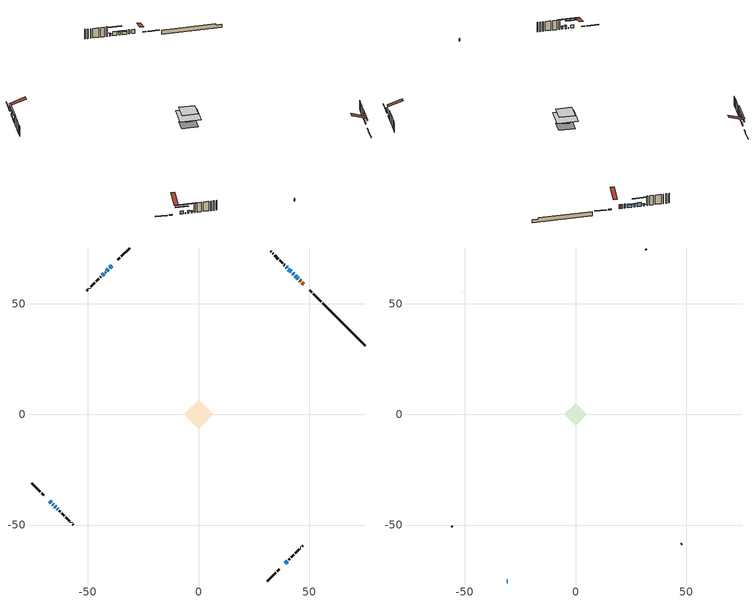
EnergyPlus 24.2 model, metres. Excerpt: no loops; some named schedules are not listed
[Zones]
conditioned space
 floor outside (Floor1 construction): -2.19,0 0,2.19 2.19,0 0,-2.19 z1.22
 floor adiabatic (AdiabaticFloorConstruction): -6.72,0 0,6.72 6.72,0 0,-6.72 z3.66
 floor foundation (Slab1 construction): -4.77,0.48 -0.48,4.77 4.77,-0.48 0.48,-4.77 z-0.96
 wall outside (RimJoist1 construction): 31.19,-75.3 34.88,-71.6 / -75.3,-31.19 -71.6,-34.88 / -31.19,75.3 -34.88,71.6 / 55.54,50.94 51.85,54.64 z1.22:1.52
 wall outside (RimJoist2 construction): 35.54,-70.95 36.53,-69.96 / -70.95,-35.54 -69.96,-36.53 / -35.54,70.95 -36.53,69.96 / 51.19,55.29 50.21,56.28 z1.22:1.52
 wall outside (AdiabaticWallConstruction 1): 47.61,58.88 46.8,59.69 / 46.14,60.35 45.72,60.77 z1.22:3.25
 wall outside (AdiabaticWallConstruction): 45.06,61.42 43.77,62.72 / -67.36,-39.12 -66.5,-39.99 z1.22:2.74; -39.12,67.36 -40.2,66.29 / -64.97,-41.51 -64.61,-41.88 / 39.12,-67.36 40.2,-66.29 z1.22:2.44; -40.86,65.63 -41.4,65.09 z1.22:1.73; -42.05,64.44 -42.27,64.22 / -65.85,-40.64 -65.63,-40.86 z1.22:1.53; 43.11,63.37 42.57,63.91 / -42.92,63.56 -43.46,63.02 z1.22:2.75; 41.92,64.57 40.7,65.79 z1.22:3.25; 40.04,66.45 39.66,66.83 / -63.96,-42.53 -63.58,-42.91 z1.22:2.11
 wall outside (Wall1 construction): 40.86,-65.63 41.21,-65.28 / -62.92,-43.57 -62.57,-43.91 / -44.12,62.37 -44.47,62.02 / 39.01,67.48 38.66,67.83 z1.22:6.1
 wall outside (Wall2 construction): 41.86,-64.62 43.04,-63.45 / -61.92,-44.57 -60.74,-45.75 / -45.13,61.36 -46.3,60.19 / 38,68.49 36.83,69.66 z1.22:6.1
 wall outside (Wall3 construction): 43.69,-62.79 45.47,-61.02 / -60.09,-46.4 -58.31,-48.17 / -46.96,59.53 -48.73,57.76 / 36.17,70.32 34.4,72.09 z1.22:6.1
 wall outside (Wall4 construction): 46.12,-60.36 46.24,-60.24 / -57.66,-48.83 -57.53,-48.95 / -49.39,57.1 -49.51,56.98 / 33.74,72.75 33.62,72.87 z1.22:6.1
 wall outside (Wall5 construction): 46.9,-59.59 47.22,-59.27 / -56.88,-49.61 -56.56,-49.93 / -50.17,56.32 -50.48,56 / 32.96,73.53 32.64,73.84 z1.22:6.1
 wall foundation (FoundationWall1 construction): 56.2,50.29,-0.96 56.2,50.29,1.22 73.39,33.1,1.22 73.39,33.1,0.56 75.3,31.19,0.56 75.3,31.19,-0.96
 window (WindowConstruction): 45.06,61.42 43.77,62.72 z1.22:2.74
 window (WindowConstruction 6): -39.12,67.36 -40.2,66.29 z1.22:2.44
 window (WindowConstruction 7): -67.36,-39.12 -66.5,-39.99 z1.22:2.74
 window (WindowConstruction 10): -40.86,65.63 -41.4,65.09 z1.22:1.73
 window (WindowConstruction 11): -42.05,64.43 -42.27,64.22 z1.22:1.52
 window (WindowConstruction 12): -65.85,-40.64 -65.63,-40.86 z1.22:1.52
 window (WindowConstruction 1): 43.11,63.37 42.58,63.91 z1.22:2.74
 window (WindowConstruction 2): -42.93,63.56 -43.46,63.02 z1.22:2.74
 window (WindowConstruction 3): -64.97,-41.51 -64.61,-41.87 z1.22:2.44
 window (WindowConstruction 4): 41.92,64.57 40.7,65.79 z1.22:3.25
 window (WindowConstruction 8): 40.04,66.45 39.66,66.83 z1.22:2.11
 window (WindowConstruction 9): -63.96,-42.53 -63.58,-42.91 z1.22:2.11
 window (WindowConstruction 5): 39.12,-67.36 40.2,-66.29 z1.22:2.44
 door (Door): 47.61,58.88 46.8,59.69 z1.22:3.25
 door (Door 1): 46.14,60.35 45.72,60.77 z1.22:3.25
 ceiling adiabatic (AdiabaticFloorConstruction): 0,-6.72 6.72,0 0,6.72 -6.72,0 z3.66
attic - vented
 floor to conditioned space (Floor2 construction Reversed): -5,0 0,5 5,0 0,-5 z6.1
 wall outside (AdiabaticWallConstruction): -31.19,-75.3 -30.74,-75.3 z1.22:2.44
 wall outside (Wall8 construction): 47.88,-58.61 48.02,-58.47 / -55.9,-50.59 -55.76,-50.72 / -51.14,55.35 -51.28,55.21 / 31.99,74.5 31.85,74.64 z1.22:6.1
 window (WindowConstruction 13): -31.19,-75.3 -30.74,-75.3 z1.22:2.44
 roof outside (Roof1 construction): 38.47,-68.02,6.1 33.6,-63.15,8.39 32.31,-64.43,8.39 37.18,-69.3,6.1; -68.02,-38.47,6.1 -63.15,-33.6,8.39 -64.43,-32.31,8.39 -69.3,-37.18,6.1; -38.47,68.02,6.1 -33.6,63.15,8.39 -32.31,64.43,8.39 -37.18,69.3,6.1; 48.27,58.22,6.1 43.4,53.35,8.39 44.68,52.07,8.39 49.55,56.94,6.1
shading: 43.63,62.86 45.21,61.28 45.5,61.57 43.92,63.15 z2.95; -41.88,64.6 -37.44,69.05 -37.73,69.34 -42.17,64.89 z4.82; -64.82,-41.67 -69.05,-37.44 -69.34,-37.73 -65.11,-41.96 z5.12; -44.61,61.87 -37.64,68.85 -37.93,69.14 -44.9,62.16 z6.28; -45.49,61 -38.83,67.65 -39.13,67.94 -45.78,61.29 z6.08; -62.41,-44.08 -69.06,-37.42 -69.35,-37.72 -62.7,-44.37 z6.08; 42.43,64.05 43.26,63.23 43.55,63.52 42.72,64.35 z2.95; -43.61,62.88 -42.78,63.7 -43.07,64 -43.9,63.17 z2.95; -64.47,-42.02 -65.11,-41.37 -65.41,-41.66 -64.76,-42.31 z2.64; 39.01,67.47 43.6,62.89 43.89,63.18 39.3,67.77 z5.63; 39.52,66.97 40.18,66.31 40.47,66.6 39.81,67.26 z2.31; -63.44,-43.05 -64.1,-42.39 -64.39,-42.68 -63.73,-43.34 z2.31; 41.88,-64.6 37.44,-69.05 37.73,-69.34 42.17,-64.89 z4.82
[Building]
Building 1: Terrain=Suburbs
[Site:Location]
Quebec Intl AP_QC: Latitude {deg}=46.8; Longitude {deg}=-71.38; Time Zone {hr}=-5; Elevation {m}=74; Keep Site Location Information=Yes
[Site:GroundTemperature:Shallow]
0.0108218, -2.24938, -2.43038, -1.3578, 2.94801, 7.23376, 10.9493, 13.303, 13.5029, 11.5886, 7.96783, 3.81355
[Site:WaterMainsTemperature]
Calculation Method=Schedule; Temperature Schedule=mains temperature schedule
[Material] Roughness=Rough; Thermal Absorptance=0.9
Name | Thickness {m} | Conductivity {W/m-K} | Density {kg/m3} | Specific Heat {J/kg-K} | Solar Absorptance | Visible Absorptance
asphalt or fiberglass shingles | 0.00635 | 0.162714 | 1121.4 | 1465.45 | 0.4 | 0.4
ceiling loosefill ins | 0.338667 | 0.0480833 | 16.02 | 1046.75 | 0.7 | 0.7
ceiling stud and cavity | 0.1397 | 0.483755 | 65.682 | 1177.47 | 0.7 | 0.7
concrete 4.0 in. | 0.1016 | 1.803125 | 2242.8 | 837.4 | 0.7 | 0.7
concrete 8.0 in. | 0.2032 | 1.803125 | 2242.8 | 837.4 | 0.7 | 0.7
door material | 0.04445 | 0.0451087 | 512.64 | 1214.23 | 0.7 | 0.7
exterior vertical ins | 0.0354312 | 0.029427 | 32.04 | 1214.23 | 0.7 | 0.7
floor covering | 0.0127 | 0.0433444 | 54.468 | 1339.84 | 0.6 | 0.6
floor rigid ins; wall rigid ins 1 | 0.512978 | 0.029427 | 32.04 | 1214.23 | 0.7 | 0.7
floor stud and cavity | 0.1397 | 0.0845638 | 92.3553 | 1139.71 | 0.7 | 0.7
floor stud and cavity 1 | 0.1397 | 1.75129 | 37.0049 | 1207.88 | 0.7 | 0.7
furniture material conditioned space 1 | 0.1524 | 0.115458 | 640.8 | 1214.23 | 0.6 | 0.6
gypsum board | 0.0127 | 0.160291 | 801 | 837.4 | 0.6 | 0.6
gypsum board 1 | 0.0127 | 0.160291 | 801 | 837.4 | 0.7 | 0.7
osb sheathing 0.5 in. | 0.0127 | 0.115458 | 512.64 | 1214.23 | 0.7 | 0.7
osb sheathing 0.75 in. | 0.01905 | 0.115458 | 512.64 | 1214.23 | 0.7 | 0.7
rim joist stud and cavity | 0.0508 | 0.182071 | 50.32683 | 1063.81 | 0.6 | 0.6
rim joist stud and cavity 1 | 0.0508 | 0.103237 | 50.32683 | 1063.81 | 0.6 | 0.6
wall rigid ins | 0.051816 | 0.029427 | 32.04 | 1214.23 | 0.7 | 0.7
wall stud and cavity | 0.1397 | 0.107944 | 139.0536 | 1170.24 | 0.7 | 0.7
wall stud and cavity 1 | 0.1397 | 0.495891 | 139.0536 | 1170.24 | 0.7 | 0.7
wall stud and cavity 2 | 0.1397 | 0.186243 | 139.0536 | 1170.24 | 0.7 | 0.7
wall stud and cavity 3 | 0.1397 | 0.079737 | 139.0536 | 1170.24 | 0.7 | 0.7
wall stud and cavity 4 | 0.1397 | 0.144515 | 139.0536 | 1170.24 | 0.7 | 0.7
wall stud and cavity 5 | 0.0889 | 6.1454 | 50.32683 | 1063.81 | 0.6 | 0.6
wall stud and cavity 6 | 0.0889 | 0.380278 | 52.3479 | 1209.89 | 0.7 | 0.7
wall stud and cavity 7 | 0.0889 | 0.391764 | 83.0341 | 1211.67 | 0.7 | 0.7
wood siding | 0.0254 | 0.102417 | 544.68 | 1172.36 | 0.4 | 0.4
wood siding 1 | 0.00254 | 0.102417 | 544.68 | 1172.36 | 0.4 | 0.4
wood siding 2; wood siding 3; wood siding 4 | 0.0254 | 0.102417 | 544.68 | 1172.36 | 0.7 | 0.7
[WindowMaterial:SimpleGlazingSystem]
Name | U-Factor {W/m2-K} | Solar Heat Gain Coefficient
WindowMaterial | 2.906 | 0.64
WindowMaterial 1 | 2.958238 | 0.57
WindowMaterial 10 | 2.97981 | 0.61
WindowMaterial 2 | 3.006501 | 0.5
WindowMaterial 3 | 2.97868 | 0.59
WindowMaterial 4 | 2.96562 | 0.56
WindowMaterial 5 | 3.00537 | 0.52
WindowMaterial 6 | 2.92474 | 0.62
WindowMaterial 7 | 2.992306 | 0.59
WindowMaterial 8 | 3.01842 | 0.46
WindowMaterial 9 | 3.03943 | 0.24
[Construction]
AdiabaticFloorConstruction: floor stud and cavity 1, floor rigid ins, osb sheathing 0.75 in., floor covering
AdiabaticWallConstruction: wood siding 3, wall rigid ins 1, wall stud and cavity 6, gypsum board
AdiabaticWallConstruction 1: wood siding 4, wall rigid ins 1, wall stud and cavity 6, gypsum board
Door; Door 1: door material
Floor1 construction: floor stud and cavity, osb sheathing 0.75 in., floor covering
Floor2 construction Reversed: gypsum board, ceiling stud and cavity, ceiling loosefill ins
FoundationWall1 construction: concrete 8.0 in., gypsum board 1
furniture construction conditioned space 1: furniture material conditioned space 1
PartitionWallConstruction: gypsum board, wall stud and cavity 7, gypsum board
RimJoist1 construction: wood siding 2, rim joist stud and cavity
RimJoist2 construction: wood siding 2, rim joist stud and cavity 1
Roof1 construction: asphalt or fiberglass shingles
Slab1 construction: concrete 4.0 in.
Wall1 construction: wood siding, osb sheathing 0.5 in., wall stud and cavity, gypsum board
Wall2 construction: wood siding, wall rigid ins, osb sheathing 0.5 in., wall stud and cavity 1, gypsum board
Wall3 construction: wood siding, osb sheathing 0.5 in., wall stud and cavity 2, gypsum board
Wall4 construction: wood siding, osb sheathing 0.5 in., wall stud and cavity 3, gypsum board
Wall5 construction: wood siding, osb sheathing 0.5 in., wall stud and cavity 4, gypsum board
Wall8 construction: wood siding 1, wall stud and cavity 5
WindowConstruction: WindowMaterial
WindowConstruction 1; WindowConstruction 2: WindowMaterial 1
WindowConstruction 10: WindowMaterial 8
WindowConstruction 11; WindowConstruction 12: WindowMaterial 9
WindowConstruction 13: WindowMaterial 10
WindowConstruction 3: WindowMaterial 2
WindowConstruction 4: WindowMaterial 3
WindowConstruction 5: WindowMaterial 4
WindowConstruction 6: WindowMaterial 5
WindowConstruction 7: WindowMaterial 6
WindowConstruction 8; WindowConstruction 9: WindowMaterial 7
[Zone] Multiplier=1; Part of Total Floor Area=Yes
Name | Volume {m3}
attic - vented | 18.6339
conditioned space | 316.8
[Space]
Name | Zone | Volume {m3}
attic - vented 1 | attic - vented | 18.6339
conditioned space 1 | conditioned space | 316.8
[ZoneInfiltration:EffectiveLeakageArea]
infil attic - vented 1: Zone or Space=attic - vented 1; Schedule=Always On Discrete; Effective Air Leakage Area {cm2}=1846.15; Stack Coefficient=0.00049887; Wind Coefficient=1.50909e-05
[ZoneMixing]
whole house fan mix: Zone or Space=attic - vented; Schedule=Always On Continuous; Design Flow Rate Calculation Method=Flow/Zone; Design Flow Rate {m3/s}=0; Source Zone or Space=conditioned space
[SurfaceProperty:ExposedFoundationPerimeter]
Slab1: Exposed Perimeter Calculation Method=TotalExposedPerimeter; Total Exposed Perimeter {m}=27.006
[InternalMass] Zone or ZoneList=conditioned space; Space or SpaceList=conditioned space 1
Name | Construction | Surface Area {m2}
furniture mass conditioned space 1 | furniture construction conditioned space 1 | 58.032
partition wall mass | PartitionWallConstruction | 145.08
[Lights]
interior lighting: Zone or ZoneList or Space or SpaceList=conditioned space 1; Schedule=interior lighting schedule; Design Level Calculation Method=LightingLevel; Lighting Level {W}=343.2; Return Air Fraction=0; Fraction Radiant=0.6; Fraction Visible=0.2; Fraction Replaceable=1
[People]
occupants: Zone or ZoneList or Space or SpaceList=conditioned space 1; Number of People Schedule=occupants schedule; Number of People Calculation Method=People; Number of People=3; Fraction Radiant=0.314171; Sensible Heat Fraction=0.56303; Activity Level Schedule=occupants activity schedule; Carbon Dioxide Generation Rate {m3/s-W}=0; Enable ASHRAE 55 Comfort Warnings=No; Mean Radiant Temperature Calculation Type=EnclosureAveraged
[ElectricEquipment] Zone or ZoneList or Space or SpaceList=conditioned space 1; Design Level Calculation Method=EquipmentLevel
Name | Schedule | Design Level {W} | Fraction Latent | Fraction Radiant | Fraction Lost
clothes dryer | clothes dryer schedule | 140.772 | 0.015 | 0.081 | 0.85
clothes washer | clothes washer schedule | 32.1985 | 0.03 | 0.162 | 0.7
cooking range | cooking range schedule | 215.147 | 0.08 | 0.432 | 0.2
dishwasher | dishwasher schedule | 66.8632 | 0.3 | 0.18 | 0.4
fridge | fridge schedule | 72.9452 | 0 | 0.6 | 0
mech vent house fan | mech vent house fan schedule | 0 | 0 | 0 | 1
mech vent house fan cfis | mech vent house fan cfis schedule | 0 | 0 | 0 | 0
mech vent range fan 0 | mech vent range fan 0 schedule | 57 | 0 | 0 | 1
misc plug loads | misc plug loads schedule | 494.7 | 0.045 | 0.513 | 0.1
whole house fan | Always On Discrete | 0 | 0 | 0 | 1
[OtherEquipment] Zone or ZoneList or Space or SpaceList=conditioned space 1; Design Level Calculation Method=EquipmentLevel
Name | Fuel Type | Schedule | Design Level {W} | Fraction Latent | Fraction Radiant | Fraction Lost
clothes dryer 1 | Electricity | clothes dryer schedule | 0 | 0.015 | 0.081 | 0.85
cooking range 1 | Electricity | cooking range schedule | 0 | 0.08 | 0.432 | 0.2
general water use latent | None | general water use schedule | 62.594 | 1 | 0 | 0
general water use sensible | None | general water use schedule | -61.6891 | 0 | 0.6 | 0
mech vent house fan latent load | None | Always On Discrete | 0 | 1 | 0 | 0
mech vent house fan sensible load | None | Always On Discrete | 0 | 0 | 0 | 0
water heater energy adjustment1 | Electricity | Always On Discrete | 0.01 | 0 | 0 | 1
[ZoneInfiltration:DesignFlowRate] Zone or ZoneList or Space or SpaceList=conditioned space 1; Schedule=Always On Discrete; Design Flow Rate Calculation Method=Flow/Zone; Design Flow Rate {m3/s}=0
infil flow; natural vent flow; whole house fan flow
[ZoneControl:Thermostat]
conditioned space Thermostat: Zone or ZoneList=conditioned space; Control Type Schedule=conditioned space Thermostat Schedule; Control 1=conditioned space temperature setpoint; Temperature Difference Between Cutout And Setpoint {deltaC}=0
[ThermostatSetpoint:DualSetpoint]
conditioned space temperature setpoint: Heating Setpoint Temperature Schedule=heating setpoint; Cooling Setpoint Temperature Schedule=cooling setpoint
[Zone equipment]
conditioned space: electric baseboard
[Foundation:Kiva]
Foundation Kiva 1: Initial Indoor Air Temperature {C}=18; Wall Height Above Grade {m}=1.21999; Wall Depth Below Slab {m}=0.2032; Custom Block Material Name 1=exterior vertical ins; Custom Block Depth 1 {m}=2.17999; Custom Block X Position 1 {m}=0.2159; Custom Block Z Position 1 {m}=0
[Foundation:Kiva:Settings]
Soil Conductivity {W/m-K}=0.849921; Soil Density {kg/m3}=1842.3; Soil Specific Heat {J/kg-K}=418.7; Ground Solar Absorptivity=0.9; Ground Thermal Absorptivity=0.9; Ground Surface Roughness {m}=0.03; Far-Field Width {m}=40; Deep-Ground Boundary Condition=ZeroFlux; Deep-Ground Depth {m}=40; Minimum Cell Dimension {m}=0.2; Maximum Cell Growth Coefficient=3; Simulation Timestep=Timestep
[Exterior:Lights]
exterior lighting: Schedule=exterior lighting schedule; Design Level {W}=75.6
[EnergyManagementSystem:Sensor] Output:Variable or Output:Meter Index Key=conditioned space
Name | Output:Variable or Output:Meter
conditioned_space_clg_unmet_s | Zone Cooling Setpoint Not Met Time
conditioned_space_htg_unmet_s | Zone Heating Setpoint Not Met Time
fridge_tin_s; tin_s; tin_s_1 | Zone Mean Air Temperature
tout_s | Zone Outdoor Air Drybulb Temperature
win_s | Zone Air Humidity Ratio
[Schedule:Constant]
Name | Hourly Value
Always On Continuous; mech vent house fan schedule; mech vent house fan cfis schedule; Always On Discrete | 1
occupants activity schedule | 117.228
fridge schedule | 0
[Schedule:Week:Daily]
interior lighting schedule Week Rule - Jan1-Jan27: interior lighting schedule day, interior lighting schedule day, interior lighting schedule day, interior lighting schedule day, interior lighting schedule day, interior lighting schedule day, interior lighting schedule day, interior lighting schedule default day, interior lighting schedule default day, interior lighting schedule default day, interior lighting schedule default day, interior lighting schedule default day
interior lighting schedule Week Rule - Jan28-Feb3: interior lighting schedule day, interior lighting schedule day, interior lighting schedule day, interior lighting schedule day, interior lighting schedule day 1, interior lighting schedule day 1, interior lighting schedule day 1, interior lighting schedule default day, interior lighting schedule default day, interior lighting schedule default day, interior lighting schedule default day, interior lighting schedule default day
interior lighting schedule Week Rule - Feb4-Feb24: interior lighting schedule day 1, interior lighting schedule day 1, interior lighting schedule day 1, interior lighting schedule day 1, interior lighting schedule day 1, interior lighting schedule day 1, interior lighting schedule day 1, interior lighting schedule default day, interior lighting schedule default day, interior lighting schedule default day, interior lighting schedule default day, interior lighting schedule default day
interior lighting schedule Week Rule - Feb25-Mar3: interior lighting schedule day 1, interior lighting schedule day 1, interior lighting schedule day 1, interior lighting schedule day 1, interior lighting schedule day 2, interior lighting schedule day 2, interior lighting schedule day 2, interior lighting schedule default day, interior lighting schedule default day, interior lighting schedule default day, interior lighting schedule default day, interior lighting schedule default day
interior lighting schedule Week Rule - Mar4-Mar31: interior lighting schedule day 2, interior lighting schedule day 2, interior lighting schedule day 2, interior lighting schedule day 2, interior lighting schedule day 2, interior lighting schedule day 2, interior lighting schedule day 2, interior lighting schedule default day, interior lighting schedule default day, interior lighting schedule default day, interior lighting schedule default day, interior lighting schedule default day
interior lighting schedule Week Rule - Apr1-Apr28: interior lighting schedule day 3, interior lighting schedule day 3, interior lighting schedule day 3, interior lighting schedule day 3, interior lighting schedule day 3, interior lighting schedule day 3, interior lighting schedule day 3, interior lighting schedule default day, interior lighting schedule default day, interior lighting schedule default day, interior lighting schedule default day, interior lighting schedule default day
interior lighting schedule Week Rule - Apr29-May5: interior lighting schedule day 3, interior lighting schedule day 3, interior lighting schedule day 4, interior lighting schedule day 4, interior lighting schedule day 4, interior lighting schedule day 4, interior lighting schedule day 4, interior lighting schedule default day, interior lighting schedule default day, interior lighting schedule default day, interior lighting schedule default day, interior lighting schedule default day
interior lighting schedule Week Rule - May6-May26: interior lighting schedule day 4, interior lighting schedule day 4, interior lighting schedule day 4, interior lighting schedule day 4, interior lighting schedule day 4, interior lighting schedule day 4, interior lighting schedule day 4, interior lighting schedule default day, interior lighting schedule default day, interior lighting schedule default day, interior lighting schedule default day, interior lighting schedule default day
interior lighting schedule Week Rule - May27-Jun2: interior lighting schedule day 4, interior lighting schedule day 4, interior lighting schedule day 4, interior lighting schedule day 4, interior lighting schedule day 4, interior lighting schedule day 5, interior lighting schedule day 5, interior lighting schedule default day, interior lighting schedule default day, interior lighting schedule default day, interior lighting schedule default day, interior lighting schedule default day
interior lighting schedule Week Rule - Jun3-Jun30: interior lighting schedule day 5, interior lighting schedule day 5, interior lighting schedule day 5, interior lighting schedule day 5, interior lighting schedule day 5, interior lighting schedule day 5, interior lighting schedule day 5, interior lighting schedule default day, interior lighting schedule default day, interior lighting schedule default day, interior lighting schedule default day, interior lighting schedule default day
interior lighting schedule Week Rule - Jul1-Jul28: interior lighting schedule day 6, interior lighting schedule day 6, interior lighting schedule day 6, interior lighting schedule day 6, interior lighting schedule day 6, interior lighting schedule day 6, interior lighting schedule day 6, interior lighting schedule default day, interior lighting schedule default day, interior lighting schedule default day, interior lighting schedule default day, interior lighting schedule default day
interior lighting schedule Week Rule - Jul29-Aug4: interior lighting schedule day 6, interior lighting schedule day 6, interior lighting schedule day 6, interior lighting schedule day 7, interior lighting schedule day 7, interior lighting schedule day 7, interior lighting schedule day 7, interior lighting schedule default day, interior lighting schedule default day, interior lighting schedule default day, interior lighting schedule default day, interior lighting schedule default day
interior lighting schedule Week Rule - Aug5-Aug25: interior lighting schedule day 7, interior lighting schedule day 7, interior lighting schedule day 7, interior lighting schedule day 7, interior lighting schedule day 7, interior lighting schedule day 7, interior lighting schedule day 7, interior lighting schedule default day, interior lighting schedule default day, interior lighting schedule default day, interior lighting schedule default day, interior lighting schedule default day
interior lighting schedule Week Rule - Aug26-Sep1: interior lighting schedule day 7, interior lighting schedule day 7, interior lighting schedule day 7, interior lighting schedule day 7, interior lighting schedule day 7, interior lighting schedule day 7, interior lighting schedule day 8, interior lighting schedule default day, interior lighting schedule default day, interior lighting schedule default day, interior lighting schedule default day, interior lighting schedule default day
interior lighting schedule Week Rule - Sep2-Sep29: interior lighting schedule day 8, interior lighting schedule day 8, interior lighting schedule day 8, interior lighting schedule day 8, interior lighting schedule day 8, interior lighting schedule day 8, interior lighting schedule day 8, interior lighting schedule default day, interior lighting schedule default day, interior lighting schedule default day, interior lighting schedule default day, interior lighting schedule default day
interior lighting schedule Week Rule - Sep30-Oct6: interior lighting schedule day 8, interior lighting schedule day 9, interior lighting schedule day 9, interior lighting schedule day 9, interior lighting schedule day 9, interior lighting schedule day 9, interior lighting schedule day 9, interior lighting schedule default day, interior lighting schedule default day, interior lighting schedule default day, interior lighting schedule default day, interior lighting schedule default day
interior lighting schedule Week Rule - Oct7-Oct27: interior lighting schedule day 9, interior lighting schedule day 9, interior lighting schedule day 9, interior lighting schedule day 9, interior lighting schedule day 9, interior lighting schedule day 9, interior lighting schedule day 9, interior lighting schedule default day, interior lighting schedule default day, interior lighting schedule default day, interior lighting schedule default day, interior lighting schedule default day
interior lighting schedule Week Rule - Oct28-Nov3: interior lighting schedule day 9, interior lighting schedule day 9, interior lighting schedule day 9, interior lighting schedule day 9, interior lighting schedule day 10, interior lighting schedule day 10, interior lighting schedule day 10, interior lighting schedule default day, interior lighting schedule default day, interior lighting schedule default day, interior lighting schedule default day, interior lighting schedule default day
interior lighting schedule Week Rule - Nov4-Nov24: interior lighting schedule day 10, interior lighting schedule day 10, interior lighting schedule day 10, interior lighting schedule day 10, interior lighting schedule day 10, interior lighting schedule day 10, interior lighting schedule day 10, interior lighting schedule default day, interior lighting schedule default day, interior lighting schedule default day, interior lighting schedule default day, interior lighting schedule default day
interior lighting schedule Week Rule - Nov25-Dec1: interior lighting schedule day 10, interior lighting schedule day 10, interior lighting schedule day 10, interior lighting schedule day 10, interior lighting schedule day 10, interior lighting schedule day 10, interior lighting schedule day 11, interior lighting schedule default day, interior lighting schedule default day, interior lighting schedule default day, interior lighting schedule default day, interior lighting schedule default day
interior lighting schedule Week Rule - Dec2-Dec31: interior lighting schedule day 11, interior lighting schedule day 11, interior lighting schedule day 11, interior lighting schedule day 11, interior lighting schedule day 11, interior lighting schedule day 11, interior lighting schedule day 11, interior lighting schedule default day, interior lighting schedule default day, interior lighting schedule default day, interior lighting schedule default day, interior lighting schedule default day
occupants schedule Week Rule - Jan1-Dec31: occupants schedule day, occupants schedule day, occupants schedule day, occupants schedule day, occupants schedule day, occupants schedule day, occupants schedule day, occupants schedule default day, occupants schedule default day, occupants schedule default day, occupants schedule default day, occupants schedule default day
clothes dryer schedule Week Rule - Jan1-Dec31: clothes dryer schedule day, clothes dryer schedule day, clothes dryer schedule day, clothes dryer schedule day, clothes dryer schedule day, clothes dryer schedule day, clothes dryer schedule day, clothes dryer schedule default day, clothes dryer schedule default day, clothes dryer schedule default day, clothes dryer schedule default day, clothes dryer schedule default day
clothes washer schedule Week Rule - Jan1-Dec31: clothes washer schedule day, clothes washer schedule day, clothes washer schedule day, clothes washer schedule day, clothes washer schedule day, clothes washer schedule day, clothes washer schedule day, clothes washer schedule default day, clothes washer schedule default day, clothes washer schedule default day, clothes washer schedule default day, clothes washer schedule default day
cooking range schedule Week Rule - Jan1-Dec31: cooking range schedule day, cooking range schedule day, cooking range schedule day, cooking range schedule day, cooking range schedule day, cooking range schedule day, cooking range schedule day, cooking range schedule default day, cooking range schedule default day, cooking range schedule default day, cooking range schedule default day, cooking range schedule default day
dishwasher schedule Week Rule - Jan1-Dec31: dishwasher schedule day, dishwasher schedule day, dishwasher schedule day, dishwasher schedule day, dishwasher schedule day, dishwasher schedule day, dishwasher schedule day, dishwasher schedule default day, dishwasher schedule default day, dishwasher schedule default day, dishwasher schedule default day, dishwasher schedule default day
mech vent range fan 0 schedule Week Rule - Jan1-Dec31: mech vent range fan 0 schedule day, mech vent range fan 0 schedule day, mech vent range fan 0 schedule day, mech vent range fan 0 schedule day, mech vent range fan 0 schedule day, mech vent range fan 0 schedule day, mech vent range fan 0 schedule day, mech vent range fan 0 schedule default day, mech vent range fan 0 schedule default day, mech vent range fan 0 schedule default day, mech vent range fan 0 schedule default day, mech vent range fan 0 schedule default day
misc plug loads schedule Week Rule - Jan1-Dec31: misc plug loads schedule day, misc plug loads schedule day, misc plug loads schedule day, misc plug loads schedule day, misc plug loads schedule day, misc plug loads schedule day, misc plug loads schedule day, misc plug loads schedule default day, misc plug loads schedule default day, misc plug loads schedule default day, misc plug loads schedule default day, misc plug loads schedule default day
general water use schedule Week Rule - Jan1-Dec31: general water use schedule day, general water use schedule day, general water use schedule day, general water use schedule day, general water use schedule day, general water use schedule day, general water use schedule day, general water use schedule default day, general water use schedule default day, general water use schedule default day, general water use schedule default day, general water use schedule default day
exterior lighting schedule Week Rule - Jan1-Jan27: exterior lighting schedule day, exterior lighting schedule day, exterior lighting schedule day, exterior lighting schedule day, exterior lighting schedule day, exterior lighting schedule day, exterior lighting schedule day, exterior lighting schedule default day, exterior lighting schedule default day, exterior lighting schedule default day, exterior lighting schedule default day, exterior lighting schedule default day
exterior lighting schedule Week Rule - Jan28-Feb3: exterior lighting schedule day, exterior lighting schedule day, exterior lighting schedule day, exterior lighting schedule day, exterior lighting schedule day 1, exterior lighting schedule day 1, exterior lighting schedule day 1, exterior lighting schedule default day, exterior lighting schedule default day, exterior lighting schedule default day, exterior lighting schedule default day, exterior lighting schedule default day
exterior lighting schedule Week Rule - Feb4-Feb24: exterior lighting schedule day 1, exterior lighting schedule day 1, exterior lighting schedule day 1, exterior lighting schedule day 1, exterior lighting schedule day 1, exterior lighting schedule day 1, exterior lighting schedule day 1, exterior lighting schedule default day, exterior lighting schedule default day, exterior lighting schedule default day, exterior lighting schedule default day, exterior lighting schedule default day
exterior lighting schedule Week Rule - Feb25-Mar3: exterior lighting schedule day 1, exterior lighting schedule day 1, exterior lighting schedule day 1, exterior lighting schedule day 1, exterior lighting schedule day 2, exterior lighting schedule day 2, exterior lighting schedule day 2, exterior lighting schedule default day, exterior lighting schedule default day, exterior lighting schedule default day, exterior lighting schedule default day, exterior lighting schedule default day
exterior lighting schedule Week Rule - Mar4-Mar31: exterior lighting schedule day 2, exterior lighting schedule day 2, exterior lighting schedule day 2, exterior lighting schedule day 2, exterior lighting schedule day 2, exterior lighting schedule day 2, exterior lighting schedule day 2, exterior lighting schedule default day, exterior lighting schedule default day, exterior lighting schedule default day, exterior lighting schedule default day, exterior lighting schedule default day
exterior lighting schedule Week Rule - Apr1-Apr28: exterior lighting schedule day 3, exterior lighting schedule day 3, exterior lighting schedule day 3, exterior lighting schedule day 3, exterior lighting schedule day 3, exterior lighting schedule day 3, exterior lighting schedule day 3, exterior lighting schedule default day, exterior lighting schedule default day, exterior lighting schedule default day, exterior lighting schedule default day, exterior lighting schedule default day
exterior lighting schedule Week Rule - Apr29-May5: exterior lighting schedule day 3, exterior lighting schedule day 3, exterior lighting schedule day 4, exterior lighting schedule day 4, exterior lighting schedule day 4, exterior lighting schedule day 4, exterior lighting schedule day 4, exterior lighting schedule default day, exterior lighting schedule default day, exterior lighting schedule default day, exterior lighting schedule default day, exterior lighting schedule default day
exterior lighting schedule Week Rule - May6-May26: exterior lighting schedule day 4, exterior lighting schedule day 4, exterior lighting schedule day 4, exterior lighting schedule day 4, exterior lighting schedule day 4, exterior lighting schedule day 4, exterior lighting schedule day 4, exterior lighting schedule default day, exterior lighting schedule default day, exterior lighting schedule default day, exterior lighting schedule default day, exterior lighting schedule default day
exterior lighting schedule Week Rule - May27-Jun2: exterior lighting schedule day 4, exterior lighting schedule day 4, exterior lighting schedule day 4, exterior lighting schedule day 4, exterior lighting schedule day 4, exterior lighting schedule day 5, exterior lighting schedule day 5, exterior lighting schedule default day, exterior lighting schedule default day, exterior lighting schedule default day, exterior lighting schedule default day, exterior lighting schedule default day
exterior lighting schedule Week Rule - Jun3-Jun30: exterior lighting schedule day 5, exterior lighting schedule day 5, exterior lighting schedule day 5, exterior lighting schedule day 5, exterior lighting schedule day 5, exterior lighting schedule day 5, exterior lighting schedule day 5, exterior lighting schedule default day, exterior lighting schedule default day, exterior lighting schedule default day, exterior lighting schedule default day, exterior lighting schedule default day
exterior lighting schedule Week Rule - Jul1-Jul28: exterior lighting schedule day 6, exterior lighting schedule day 6, exterior lighting schedule day 6, exterior lighting schedule day 6, exterior lighting schedule day 6, exterior lighting schedule day 6, exterior lighting schedule day 6, exterior lighting schedule default day, exterior lighting schedule default day, exterior lighting schedule default day, exterior lighting schedule default day, exterior lighting schedule default day
[Schedule:Year]
interior lighting schedule: interior lighting schedule Week Rule - Jan1-Jan27, 1, 1, 1, 27, interior lighting schedule Week Rule - Jan28-Feb3, 1, 28, 2, 3, interior lighting schedule Week Rule - Feb4-Feb24, 2, 4, 2, 24, interior lighting schedule Week Rule - Feb25-Mar3, 2, 25, 3, 3, interior lighting schedule Week Rule - Mar4-Mar31, 3, 4, 3, 31, interior lighting schedule Week Rule - Apr1-Apr28, 4, 1, 4, 28, interior lighting schedule Week Rule - Apr29-May5, 4, 29, 5, 5, interior lighting schedule Week Rule - May6-May26, 5, 6, 5, 26, interior lighting schedule Week Rule - May27-Jun2, 5, 27, 6, 2, interior lighting schedule Week Rule - Jun3-Jun30, 6, 3, 6, 30, interior lighting schedule Week Rule - Jul1-Jul28, 7, 1, 7, 28, interior lighting schedule Week Rule - Jul29-Aug4, 7, 29, 8, 4, interior lighting schedule Week Rule - Aug5-Aug25, 8, 5, 8, 25, interior lighting schedule Week Rule - Aug26-Sep1, 8, 26, 9, 1, interior lighting schedule Week Rule - Sep2-Sep29, 9, 2, 9, 29, interior lighting schedule Week Rule - Sep30-Oct6, 9, 30, 10, 6, interior lighting schedule Week Rule - Oct7-Oct27, 10, 7, 10, 27, interior lighting schedule Week Rule - Oct28-Nov3, 10, 28, 11, 3, interior lighting schedule Week Rule - Nov4-Nov24, 11, 4, 11, 24, interior lighting schedule Week Rule - Nov25-Dec1, 11, 25, 12, 1, interior lighting schedule Week Rule - Dec2-Dec31, 12, 2, 12, 31
occupants schedule: occupants schedule Week Rule - Jan1-Dec31, 1, 1, 12, 31
clothes dryer schedule: clothes dryer schedule Week Rule - Jan1-Dec31, 1, 1, 12, 31
clothes washer schedule: clothes washer schedule Week Rule - Jan1-Dec31, 1, 1, 12, 31
cooking range schedule: cooking range schedule Week Rule - Jan1-Dec31, 1, 1, 12, 31
dishwasher schedule: dishwasher schedule Week Rule - Jan1-Dec31, 1, 1, 12, 31
mech vent range fan 0 schedule: mech vent range fan 0 schedule Week Rule - Jan1-Dec31, 1, 1, 12, 31
misc plug loads schedule: misc plug loads schedule Week Rule - Jan1-Dec31, 1, 1, 12, 31
general water use schedule: general water use schedule Week Rule - Jan1-Dec31, 1, 1, 12, 31
exterior lighting schedule: exterior lighting schedule Week Rule - Jan1-Jan27, 1, 1, 1, 27, exterior lighting schedule Week Rule - Jan28-Feb3, 1, 28, 2, 3, exterior lighting schedule Week Rule - Feb4-Feb24, 2, 4, 2, 24, exterior lighting schedule Week Rule - Feb25-Mar3, 2, 25, 3, 3, exterior lighting schedule Week Rule - Mar4-Mar31, 3, 4, 3, 31, exterior lighting schedule Week Rule - Apr1-Apr28, 4, 1, 4, 28, exterior lighting schedule Week Rule - Apr29-May5, 4, 29, 5, 5, exterior lighting schedule Week Rule - May6-May26, 5, 6, 5, 26, exterior lighting schedule Week Rule - May27-Jun2, 5, 27, 6, 2, exterior lighting schedule Week Rule - Jun3-Jun30, 6, 3, 6, 30, exterior lighting schedule Week Rule - Jul1-Jul28, 7, 1, 7, 28, exterior lighting schedule Week Rule - Jul29-Aug4, 7, 29, 8, 4, exterior lighting schedule Week Rule - Aug5-Aug25, 8, 5, 8, 25, exterior lighting schedule Week Rule - Aug26-Sep1, 8, 26, 9, 1, exterior lighting schedule Week Rule - Sep2-Sep29, 9, 2, 9, 29, exterior lighting schedule Week Rule - Sep30-Oct6, 9, 30, 10, 6, exterior lighting schedule Week Rule - Oct7-Oct27, 10, 7, 10, 27, exterior lighting schedule Week Rule - Oct28-Nov3, 10, 28, 11, 3, exterior lighting schedule Week Rule - Nov4-Nov24, 11, 4, 11, 24, exterior lighting schedule Week Rule - Nov25-Dec1, 11, 25, 12, 1, exterior lighting schedule Week Rule - Dec2-Dec31, 12, 2, 12, 31
[Schedule:Compact]
conditioned space Thermostat Schedule: Through: 12/31, For: AllDays, Until: 24:00, 4
mains temperature schedule: Through: 01/01, For: AllDays, Until: 24:00, 5.175, Through: 01/02, For: AllDays, Until: 24:00, 5.10167, Through: 01/03, For: AllDays, Until: 24:00, 5.02889, Through: 01/04, For: AllDays, Until: 24:00, 4.95778, Through: 01/05, For: AllDays, Until: 24:00, 4.88778, Through: 01/06, For: AllDays, Until: 24:00, 4.81833, Through: 01/07, For: AllDays, Until: 24:00, 4.75056, Through: 01/08, For: AllDays, Until: 24:00, 4.68389, Through: 01/09, For: AllDays, Until: 24:00, 4.61833, Through: 01/10, For: AllDays, Until: 24:00, 4.55389, Through: 01/11, For: AllDays, Until: 24:00, 4.49056, Through: 01/12, For: AllDays, Until: 24:00, 4.42889, Through: 01/13, For: AllDays, Until: 24:00, 4.36778, Through: 01/14, For: AllDays, Until: 24:00, 4.30889, Through: 01/15, For: AllDays, Until: 24:00, 4.25056, Through: 01/16, For: AllDays, Until: 24:00, 4.19389, Through: 01/17, For: AllDays, Until: 24:00, 4.13833, Through: 01/18, For: AllDays, Until: 24:00, 4.08444, Through: 01/19, For: AllDays, Until: 24:00, 4.03167, Through: 01/20, For: AllDays, Until: 24:00, 3.98056, Through: 01/21, For: AllDays, Until: 24:00, 3.93056, Through: 01/22, For: AllDays, Until: 24:00, 3.88222, Through: 01/23, For: AllDays, Until: 24:00, 3.835, Through: 01/24, For: AllDays, Until: 24:00, 3.78944, Through: 01/25, For: AllDays, Until: 24:00, 3.74556, Through: 01/26, For: AllDays, Until: 24:00, 3.70278, Through: 01/27, For: AllDays, Until: 24:00, 3.66167, Through: 01/28, For: AllDays, Until: 24:00, 3.62167, Through: 01/29, For: AllDays, Until: 24:00, 3.58389, Through: 01/30, For: AllDays, Until: 24:00, 3.54722, Through: 01/31, For: AllDays, Until: 24:00, 3.51167, Through: 02/01, For: AllDays, Until: 24:00, 3.47833, Through: 02/02, For: AllDays, Until: 24:00, 3.44611, Through: 02/03, For: AllDays, Until: 24:00, 3.41556, Through: 02/04, For: AllDays, Until: 24:00, 3.38667, Through: 02/05, For: AllDays, Until: 24:00, 3.35944, Through: 02/06, For: AllDays, Until: 24:00, 3.33389, Through: 02/07, For: AllDays, Until: 24:00, 3.30944, Through: 02/08, For: AllDays, Until: 24:00, 3.28667, Through: 02/09, For: AllDays, Until: 24:00, 3.26611, Through: 02/10, For: AllDays, Until: 24:00, 3.24667, Through: 02/11, For: AllDays, Until: 24:00, 3.22889, Through: 02/12, For: AllDays, Until: 24:00, 3.21278, Through: 02/13, For: AllDays, Until: 24:00, 3.19833, Through: 02/14, For: AllDays, Until: 24:00, 3.18556, Through: 02/15, For: AllDays, Until: 24:00, 3.17389, Through: 02/16, For: AllDays, Until: 24:00, 3.16444, Through: 02/17, For: AllDays, Until: 24:00, 3.15667, Through: 02/18, For: AllDays, Until: 24:00, 3.15056, Through: 02/19, For: AllDays, Until: 24:00, 3.14556, Through: 02/20, For: AllDays, Until: 24:00, 3.14278, Through: 02/21, For: AllDays, Until: 24:00, 3.14111, Through: 02/22, For: AllDays, Until: 24:00, 3.14167, Through: 02/23, For: AllDays, Until: 24:00, 3.14333, Through: 02/24, For: AllDays, Until: 24:00, 3.14722, Through: 02/25, For: AllDays, Until: 24:00, 3.15222, Through: 02/26, For: AllDays, Until: 24:00, 3.15944, Through: 02/27, For: AllDays, Until: 24:00, 3.16778, Through: 02/28, For: AllDays, Until: 24:00, 3.17778, Through: 03/01, For: AllDays, Until: 24:00, 3.18944, Through: 03/02, For: AllDays, Until: 24:00, 3.20333, Through: 03/03, For: AllDays, Until: 24:00, 3.21833, Through: 03/04, For: AllDays, Until: 24:00, 3.235, Through: 03/05, For: AllDays, Until: 24:00, 3.25333, Through: 03/06, For: AllDays, Until: 24:00, 3.27333, Through: 03/07, For: AllDays, Until: 24:00, 3.29444, Through: 03/08, For: AllDays, Until: 24:00, 3.31778, Through: 03/09, For: AllDays, Until: 24:00, 3.34222, Through: 03/10, For: AllDays, Until: 24:00, 3.36889, Through: 03/11, For: AllDays, Until: 24:00, 3.39667, Through: 03/12, For: AllDays, Until: 24:00, 3.42611, Through: 03/13, For: AllDays, Until: 24:00, 3.45722, Through: 03/14, For: AllDays, Until: 24:00, 3.49, Through: 03/15, For: AllDays, Until: 24:00, 3.52389, Through: 03/16, For: AllDays, Until: 24:00, 3.55944, Through: 03/17, For: AllDays, Until: 24:00, 3.59667, Through: 03/18, For: AllDays, Until: 24:00, 3.63556, Through: 03/19, For: AllDays, Until: 24:00, 3.67556, Through: 03/20, For: AllDays, Until: 24:00, 3.71722, Through: 03/21, For: AllDays, Until: 24:00, 3.76056, Through: 03/22, For: AllDays, Until: 24:00, 3.80556, Through: 03/23, For: AllDays, Until: 24:00, 3.85111, Through: 03/24, For: AllDays, Until: 24:00, 3.89889, Through: 03/25, For: AllDays, Until: 24:00, 3.94778, Through: 03/26, For: AllDays, Until: 24:00, 3.99833, Through: 03/27, For: AllDays, Until: 24:00, 4.05, Through: 03/28, For: AllDays, Until: 24:00, 4.10333, Through: 03/29, For: AllDays, Until: 24:00, 4.15778, Through: 03/30, For: AllDays, Until: 24:00, 4.21333, Through: 03/31, For: AllDays, Until: 24:00, 4.27056, Through: 04/01, For: AllDays, Until: 24:00, 4.32944, Through: 04/02, For: AllDays, Until: 24:00, 4.38889, Through: 04/03, For: AllDays, Until: 24:00, 4.45, Through: 04/04, For: AllDays, Until: 24:00, 4.51222, Through: 04/05, For: AllDays, Until: 24:00, 4.57611, Through: 04/06, For: AllDays, Until: 24:00, 4.64056, Through: 04/07, For: AllDays, Until: 24:00, 4.70667, Through: 04/08, For: AllDays, Until: 24:00, 4.77389, Through: 04/09, For: AllDays, Until: 24:00, 4.84222, Through: 04/10, For: AllDays, Until: 24:00, 4.91167, Through: 04/11, For: AllDays, Until: 24:00, 4.98278, Through: 04/12, For: AllDays, Until: 24:00, 5.05444, Through: 04/13, For: AllDays, Until: 24:00, 5.12722, Through: 04/14, For: AllDays, Until: 24:00, 5.20111, Through: 04/15, For: AllDays, Until: 24:00, 5.27611, Through: 04/16, For: AllDays, Until: 24:00, 5.35167, Through: 04/17, For: AllDays, Until: 24:00, 5.42889, Through: 04/18, For: AllDays, Until: 24:00, 5.50667, Through: 04/19, For: AllDays, Until: 24:00, 5.58556, Through: 04/20, For: AllDays, Until: 24:00, 5.665, Through: 04/21, For: AllDays, Until: 24:00, 5.74611, Through: 04/22, For: AllDays, Until: 24:00, 5.82722, Through: 04/23, For: AllDays, Until: 24:00, 5.91, Through: 04/24, For: AllDays, Until: 24:00, 5.99278, Through: 04/25, For: AllDays, Until: 24:00, 6.07722, Through: 04/26, For: AllDays, Until: 24:00, 6.16167, Through: 04/27, For: AllDays, Until: 24:00, 6.24722, Through: 04/28, For: AllDays, Until: 24:00, 6.33389, Through: 04/29, For: AllDays, Until: 24:00, 6.42056, Through: 04/30, For: AllDays, Until: 24:00, 6.50833, Through: 05/01, For: AllDays, Until: 24:00, 6.59667, Through: 05/02, For: AllDays, Until: 24:00, 6.68556, Through: 05/03, For: AllDays, Until: 24:00, 6.775, Through: 05/04, For: AllDays, Until: 24:00, 6.86556, Through: 05/05, For: AllDays, Until: 24:00, 6.95611, Through: 05/06, For: AllDays, Until: 24:00, 7.04722, Through: 05/07, For: AllDays, Until: 24:00, 7.13889, Through: 05/08, For: AllDays, Until: 24:00, 7.23111, Through: 05/09, For: AllDays, Until: 24:00, 7.32333, Through: 05/10, For: AllDays, Until: 24:00, 7.41667, Through: 05/11, For: AllDays, Until: 24:00, 7.51, Through: 05/12, For: AllDays, Until: 24:00, 7.60389, Through: 05/13, For: AllDays, Until: 24:00, 7.69778, Through: 05/14, For: AllDays, Until: 24:00, 7.79222, Through: 05/15, For: AllDays, Until: 24:00, 7.88667, Through: 05/16, For: AllDays, Until: 24:00, 7.98167, Through: 05/17, For: AllDays, Until: 24:00, 8.07667, Through: 05/18, For: AllDays, Until: 24:00, 8.17167, Through: 05/19, For: AllDays, Until: 24:00, 8.26722, Through: 05/20, For: AllDays, Until: 24:00, 8.36278, Through: 05/21, For: AllDays, Until: 24:00, 8.45833, Through: 05/22, For: AllDays, Until: 24:00, 8.55444, Through: 05/23, For: AllDays, Until: 24:00, 8.65, Through: 05/24, For: AllDays, Until: 24:00, 8.74611, Through: 05/25, For: AllDays, Until: 24:00, 8.84167, Through: 05/26, For: AllDays, Until: 24:00, 8.93722, Through: 05/27, For: AllDays, Until: 24:00, 9.03333, Through: 05/28, For: AllDays, Until: 24:00, 9.12889, Through: 05/29, For: AllDays, Until: 24:00, 9.22389, Through: 05/30, For: AllDays, Until: 24:00, 9.31944, Through: 05/31, For: AllDays, Until: 24:00, 9.41444, Through: 06/01, For: AllDays, Until: 24:00, 9.50944, Through: 06/02, For: AllDays, Until: 24:00, 9.60389, Through: 06/03, For: AllDays, Until: 24:00, 9.69833, Through: 06/04, For: AllDays, Until: 24:00, 9.79278, Through: 06/05, For: AllDays, Until: 24:00, 9.88667, Through: 06/06, For: AllDays, Until: 24:00, 9.98, Through: 06/07, For: AllDays, Until: 24:00, 10.0728, Through: 06/08, For: AllDays, Until: 24:00, 10.1656, Through: 06/09, For: AllDays, Until: 24:00, 10.2578, Through: 06/10, For: AllDays, Until: 24:00, 10.3494, Through: 06/11, For: AllDays, Until: 24:00, 10.4411, Through: 06/12, For: AllDays, Until: 24:00, 10.5317, Through: 06/13, For: AllDays, Until: 24:00, 10.6222, Through: 06/14, For: AllDays, Until: 24:00, 10.7117, Through: 06/15, For: AllDays, Until: 24:00, 10.8006, Through: 06/16, For: AllDays, Until: 24:00, 10.8889, Through: 06/17, For: AllDays, Until: 24:00, 10.9772, Through: 06/18, For: AllDays, Until: 24:00, 11.0639, Through: 06/19, For: AllDays, Until: 24:00, 11.1506, Through: 06/20, For: AllDays, Until: 24:00, 11.2361, Through: 06/21, For: AllDays, Until: 24:00, 11.3211, Through: 06/22, For: AllDays, Until: 24:00, 11.4056, Through: 06/23, For: AllDays, Until: 24:00, 11.4889, Through: 06/24, For: AllDays, Until: 24:00, 11.5711, Through: 06/25, For: AllDays, Until: 24:00, 11.6533, Through: 06/26, For: AllDays, Until: 24:00, 11.7339, Through: 06/27, For: AllDays, Until: 24:00, 11.8139, Through: 06/28, For: AllDays, Until: 24:00, 11.8928, Through: 06/29, For: AllDays, Until: 24:00, 11.9711, Through: 06/30, For: AllDays, Until: 24:00, 12.0483, Through: 07/01, For: AllDays, Until: 24:00, 12.1244, Through: 07/02, For: AllDays, Until: 24:00, 12.1994, Through: 07/03, For: AllDays, Until: 24:00, 12.2733, Through: 07/04, For: AllDays, Until: 24:00, 12.3467, Through: 07/05, For: AllDays, Until: 24:00, 12.4183, Through: 07/06, For: AllDays, Until: 24:00, 12.4894, Through: 07/07, For: AllDays, Until: 24:00, 12.5589, Through: 07/08, For: AllDays, Until: 24:00, 12.6278, Through: 07/09, For: AllDays, Until: 24:00, 12.695, Through: 07/10, For: AllDays, Until: 24:00, 12.7617, Through: 07/11, For: AllDays, Until: 24:00, 12.8267, Through: 07/12, For: AllDays, Until: 24:00, 12.8906, Through: 07/13, For: AllDays, Until: 24:00, 12.9528, Through: 07/14, For: AllDays, Until: 24:00, 13.0144, Through: 07/15, For: AllDays, Until: 24:00, 13.0744, Through: 07/16, For: AllDays, Until: 24:00, 13.1333, Through: 07/17, For: AllDays, Until: 24:00, 13.1906, Through: 07/18, For: AllDays, Until: 24:00, 13.2467, Through: 07/19, For: AllDays, Until: 24:00, 13.3017, Through: 07/20, For: AllDays, Until: 24:00, 13.355, Through: 07/21, For: AllDays, Until: 24:00, 13.4072, Through: 07/22, For: AllDays, Until: 24:00, 13.4578, Through: 07/23, For: AllDays, Until: 24:00, 13.5067, Through: 07/24, For: AllDays, Until: 24:00, 13.5544, Through: 07/25, For: AllDays, Until: 24:00, 13.6011, Through: 07/26, For: AllDays, Until: 24:00, 13.6461, Through: 07/27, For: AllDays, Until: 24:00, 13.6894, Through: 07/28, For: AllDays, Until: 24:00, 13.7317, Through: 07/29, For: AllDays, Until: 24:00, 13.7722, Through: 07/30, For: AllDays, Until: 24:00, 13.8111, Through: 07/31, For: AllDays, Until: 24:00, 13.8489, Through: 08/01, For: AllDays, Until: 24:00, 13.8844, Through: 08/02, For: AllDays, Until: 24:00, 13.9189, Through: 08/03, For: AllDays, Until: 24:00, 13.9522, Through: 08/04, For: AllDays, Until: 24:00, 13.9833, Through: 08/05, For: AllDays, Until: 24:00, 14.0133, Through: 08/06, For: AllDays, Until: 24:00, 14.0411, Through: 08/07, For: AllDays, Until: 24:00, 14.0678, Through: 08/08, For: AllDays, Until: 24:00, 14.0933, Through: 08/09, For: AllDays, Until: 24:00, 14.1167, Through: 08/10, For: AllDays, Until: 24:00, 14.1383, Through: 08/11, For: AllDays, Until: 24:00, 14.1589, Through: 08/12, For: AllDays, Until: 24:00, 14.1772, Through: 08/13, For: AllDays, Until: 24:00, 14.1944, Through: 08/14, For: AllDays, Until: 24:00, 14.21, Through: 08/15, For: AllDays, Until: 24:00, 14.2233, Through: 08/16, For: AllDays, Until: 24:00, 14.2356, Through: 08/17, For: AllDays, Until: 24:00, 14.2461, Through: 08/18, For: AllDays, Until: 24:00, 14.255, Through: 08/19, For: AllDays, Until: 24:00, 14.2622, Through: 08/20, For: AllDays, Until: 24:00, 14.2678, Through: 08/21, For: AllDays, Until: 24:00, 14.2717, Through: 08/22, For: AllDays, Until: 24:00, 14.2739, Through: 08/23, For: AllDays, Until: 24:00, 14.2744, Through: 08/24, For: AllDays, Until: 24:00, 14.2733, Through: 08/25, For: AllDays, Until: 24:00, 14.2711, Through: 08/26, For: AllDays, Until: 24:00, 14.2667, Through: 08/27, For: AllDays, Until: 24:00, 14.2606, Through: 08/28, For: AllDays, Until: 24:00, 14.2528, Through: 08/29, For: AllDays, Until: 24:00, 14.2439, Through: 08/30, For: AllDays, Until: 24:00, 14.2328, Through: 08/31, For: AllDays, Until: 24:00, 14.2206, Through: 09/01, For: AllDays, Until: 24:00, 14.2061, Through: 09/02, For: AllDays, Until: 24:00, 14.1906, Through: 09/03, For: AllDays, Until: 24:00, 14.1728, Through: 09/04, For: AllDays, Until: 24:00, 14.1539, Through: 09/05, For: AllDays, Until: 24:00, 14.1333, Through: 09/06, For: AllDays, Until: 24:00, 14.1111, Through: 09/07, For: AllDays, Until: 24:00, 14.0872, Through: 09/08, For: AllDays, Until: 24:00, 14.0617, Through: 09/09, For: AllDays, Until: 24:00, 14.035, Through: 09/10, For: AllDays, Until: 24:00, 14.0061, Through: 09/11, For: AllDays, Until: 24:00, 13.9761, Through: 09/12, For: AllDays, Until: 24:00, 13.9444, Through: 09/13, For: AllDays, Until: 24:00, 13.9111, Through: 09/14, For: AllDays, Until: 24:00, 13.8761, Through: 09/15, For: AllDays, Until: 24:00, 13.84, Through: 09/16, For: AllDays, Until: 24:00, 13.8022, Through: 09/17, For: AllDays, Until: 24:00, 13.7628, Through: 09/18, For: AllDays, Until: 24:00, 13.7217, Through: 09/19, For: AllDays, Until: 24:00, 13.6794, Through: 09/20, For: AllDays, Until: 24:00, 13.6356, Through: 09/21, For: AllDays, Until: 24:00, 13.59, Through: 09/22, For: AllDays, Until: 24:00, 13.5433, Through: 09/23, For: AllDays, Until: 24:00, 13.4956, Through: 09/24, For: AllDays, Until: 24:00, 13.4456, Through: 09/25, For: AllDays, Until: 24:00, 13.395, Through: 09/26, For: AllDays, Until: 24:00, 13.3422, Through: 09/27, For: AllDays, Until: 24:00, 13.2883, Through: 09/28, For: AllDays, Until: 24:00, 13.2333, Through: 09/29, For: AllDays, Until: 24:00, 13.1772, Through: 09/30, For: AllDays, Until: 24:00, 13.1194, Through: 10/01, For: AllDays, Until: 24:00, 13.06, Through: 10/02, For: AllDays, Until: 24:00, 13, Through: 10/03, For: AllDays, Until: 24:00, 12.9383, Through: 10/04, For: AllDays, Until: 24:00, 12.8756, Through: 10/05, For: AllDays, Until: 24:00, 12.8111, Through: 10/06, For: AllDays, Until: 24:00, 12.7456, Through: 10/07, For: AllDays, Until: 24:00, 12.6794, Through: 10/08, For: AllDays, Until: 24:00, 12.6117, Through: 10/09, For: AllDays, Until: 24:00, 12.5428, Through: 10/10, For: AllDays, Until: 24:00, 12.4728, Through: 10/11, For: AllDays, Until: 24:00, 12.4017, Through: 10/12, For: AllDays, Until: 24:00, 12.3294, Through: 10/13, For: AllDays, Until: 24:00, 12.2561, Through: 10/14, For: AllDays, Until: 24:00, 12.1817, Through: 10/15, For: AllDays, Until: 24:00, 12.1061, Through: 10/16, For: AllDays, Until: 24:00, 12.03, Through: 10/17, For: AllDays, Until: 24:00, 11.9528, Through: 10/18, For: AllDays, Until: 24:00, 11.8744, Through: 10/19, For: AllDays, Until: 24:00, 11.795, Through: 10/20, For: AllDays, Until: 24:00, 11.715, Through: 10/21, For: AllDays, Until: 24:00, 11.6339, Through: 10/22, For: AllDays, Until: 24:00, 11.5517, Through: 10/23, For: AllDays, Until: 24:00, 11.4689, Through: 10/24, For: AllDays, Until: 24:00, 11.3856, Through: 10/25, For: AllDays, Until: 24:00, 11.3011, Through: 10/26, For: AllDays, Until: 24:00, 11.2161, Through: 10/27, For: AllDays, Until: 24:00, 11.13, Through: 10/28, For: AllDays, Until: 24:00, 11.0433, Through: 10/29, For: AllDays, Until: 24:00, 10.9561, Through: 10/30, For: AllDays, Until: 24:00, 10.8683, Through: 10/31, For: AllDays, Until: 24:00, 10.7794, Through: 11/01, For: AllDays, Until: 24:00, 10.6906, Through: 11/02, For: AllDays, Until: 24:00, 10.6006, Through: 11/03, For: AllDays, Until: 24:00, 10.51, Through: 11/04, For: AllDays, Until: 24:00, 10.4194, Through: 11/05, For: AllDays, Until: 24:00, 10.3278, Through: 11/06, For: AllDays, Until: 24:00, 10.2361, Through: 11/07, For: AllDays, Until: 24:00, 10.1439, Through: 11/08, For: AllDays, Until: 24:00, 10.0511, Through: 11/09, For: AllDays, Until: 24:00, 9.95778, Through: 11/10, For: AllDays, Until: 24:00, 9.86444, Through: 11/11, For: AllDays, Until: 24:00, 9.77056, Through: 11/12, For: AllDays, Until: 24:00, 9.67611, Through: 11/13, For: AllDays, Until: 24:00, 9.58167, Through: 11/14, For: AllDays, Until: 24:00, 9.48722, Through: 11/15, For: AllDays, Until: 24:00, 9.39222, Through: 11/16, For: AllDays, Until: 24:00, 9.29667, Through: 11/17, For: AllDays, Until: 24:00, 9.20167, Through: 11/18, For: AllDays, Until: 24:00, 9.10611, Through: 11/19, For: AllDays, Until: 24:00, 9.01056, Through: 11/20, For: AllDays, Until: 24:00, 8.915, Through: 11/21, For: AllDays, Until: 24:00, 8.81889, Through: 11/22, For: AllDays, Until: 24:00, 8.72333, Through: 11/23, For: AllDays, Until: 24:00, 8.62722, Through: 11/24, For: AllDays, Until: 24:00, 8.53167, Through: 11/25, For: AllDays, Until: 24:00, 8.43611, Through: 11/26, For: AllDays, Until: 24:00, 8.34, Through: 11/27, For: AllDays, Until: 24:00, 8.245, Through: 11/28, For: AllDays, Until: 24:00, 8.14944, Through: 11/29, For: AllDays, Until: 24:00, 8.05389, Through: 11/30, For: AllDays, Until: 24:00, 7.95889, Through: 12/01, For: AllDays, Until: 24:00, 7.86444, Through: 12/02, For: AllDays, Until: 24:00, 7.76944, Through: 12/03, For: AllDays, Until: 24:00, 7.67556, Through: 12/04, For: AllDays, Until: 24:00, 7.58167, Through: 12/05, For: AllDays, Until: 24:00, 7.48778, Through: 12/06, For: AllDays, Until: 24:00, 7.39444, Through: 12/07, For: AllDays, Until: 24:00, 7.30167, Through: 12/08, For: AllDays, Until: 24:00, 7.20889, Through: 12/09, For: AllDays, Until: 24:00, 7.11722, Through: 12/10, For: AllDays, Until: 24:00, 7.02556, Through: 12/11, For: AllDays, Until: 24:00, 6.93444, Through: 12/12, For: AllDays, Until: 24:00, 6.84389, Through: 12/13, For: AllDays, Until: 24:00, 6.75389, Through: 12/14, For: AllDays, Until: 24:00, 6.66444, Through: 12/15, For: AllDays, Until: 24:00, 6.57556, Through: 12/16, For: AllDays, Until: 24:00, 6.48778, Through: 12/17, For: AllDays, Until: 24:00, 6.4, Through: 12/18, For: AllDays, Until: 24:00, 6.31333, Through: 12/19, For: AllDays, Until: 24:00, 6.22722, Through: 12/20, For: AllDays, Until: 24:00, 6.14167, Through: 12/21, For: AllDays, Until: 24:00, 6.05722, Through: 12/22, For: AllDays, Until: 24:00, 5.97333, Through: 12/23, For: AllDays, Until: 24:00, 5.89, Through: 12/24, For: AllDays, Until: 24:00, 5.80778, Through: 12/25, For: AllDays, Until: 24:00, 5.72667, Through: 12/26, For: AllDays, Until: 24:00, 5.64611, Through: 12/27, For: AllDays, Until: 24:00, 5.56667, Through: 12/28, For: AllDays, Until: 24:00, 5.48833, Through: 12/29, For: AllDays, Until: 24:00, 5.41056, Through: 12/30, For: AllDays, Until: 24:00, 5.33389, Through: 12/31, For: AllDays, Until: 24:00, 5.25778
